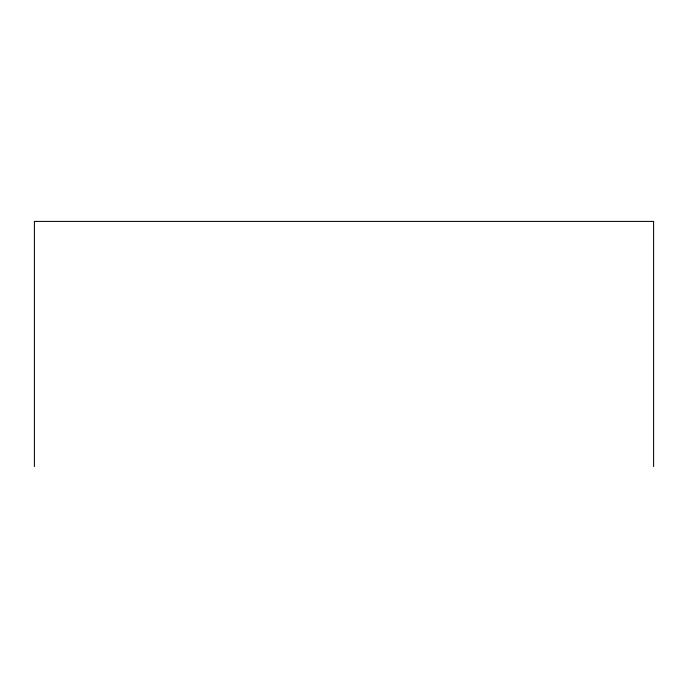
<?xml version="1.0" encoding="UTF-8"?>
<svg xmlns="http://www.w3.org/2000/svg" width="688" height="688" viewBox="0 0 688 688"><rect width="100%" height="100%" fill="white"/><g stroke="black" fill="none" stroke-linecap="round" stroke-linejoin="round"><path stroke-width="1.03" d="M653.6 466.584L653.6 221.416L34.4 221.416L34.4 466.584"/></g></svg>
